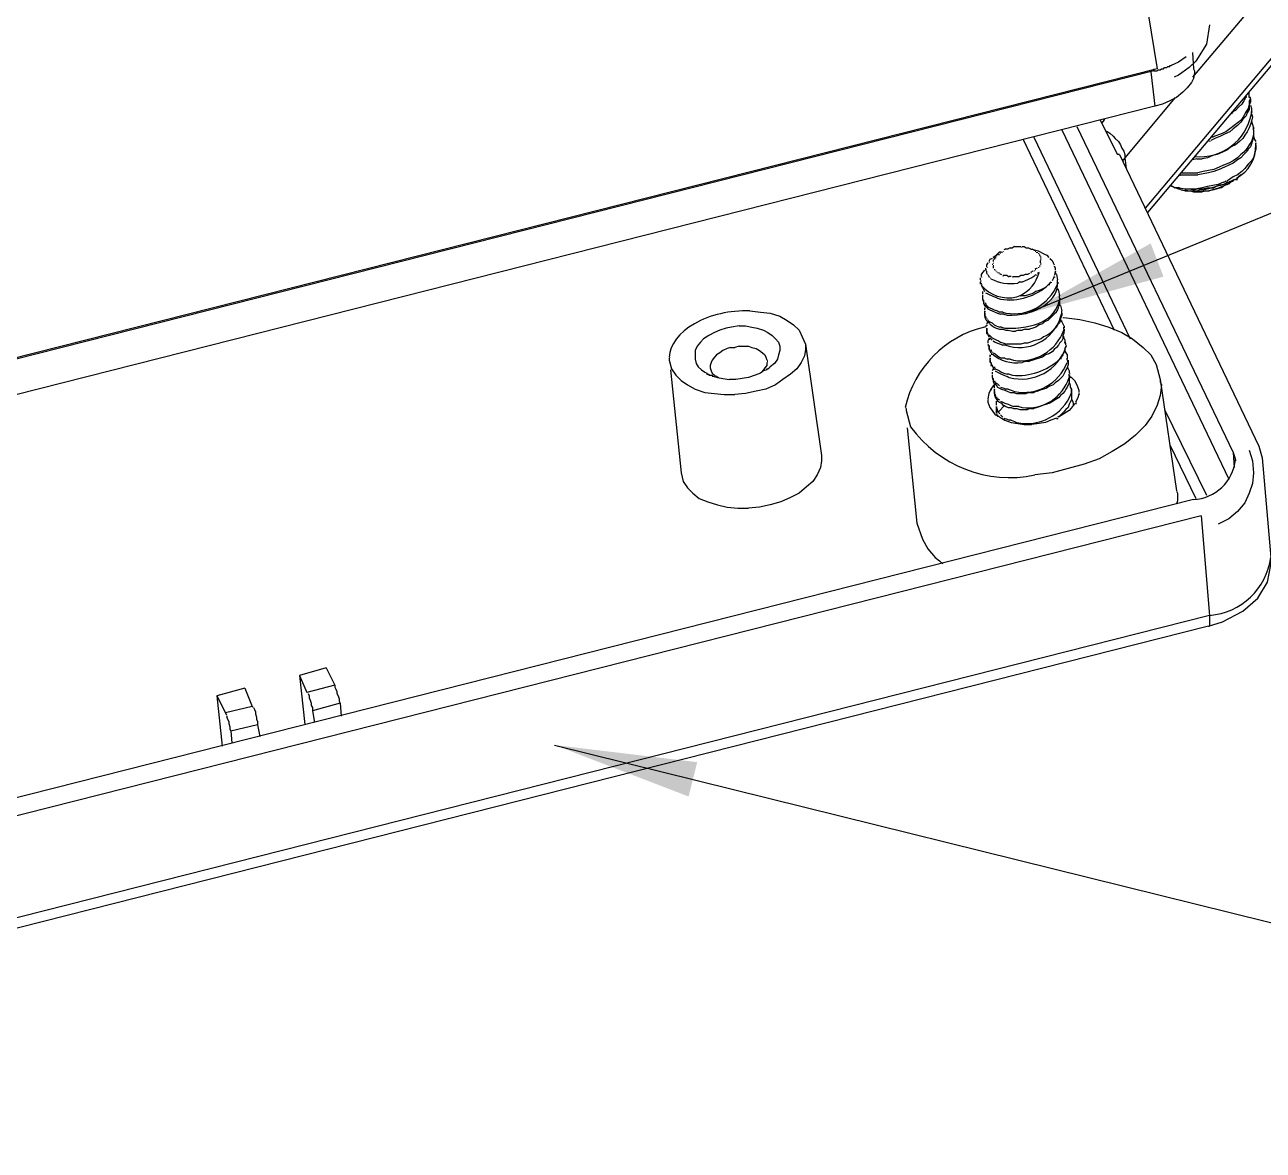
# Model space of a CAD drawing. Header units: millimetres. Extents: x 4 to 529, y -167 to 297.
# Drawn here: x 186.13 to 218.74, y -132.5 to -102.87 of the extents above; entities that cross this region are included whole.
import ezdxf

# ---------------------------------------------------------------- set-up
doc = ezdxf.new("R2010")
doc.units = ezdxf.units.MM
doc.layers.add('PDF_图层 1', color=7, linetype='Continuous', true_color=0x231f20)

msp = doc.modelspace()

# ---------------------------------------------------------------- linework, layer by layer
at = {"layer": 'PDF_图层 1', "color": 7, "lineweight": -3, "true_color": 0xffffff}
for points in [[(212.419, -82.459), (215.947, -104.023)], [(247.136, -96.261), (212.475, -110.487)], [(220.689, -99.733), (216.878, -104.249)], [(220.858, -101.483), (215.636, -107.692)], [(220.774, -101.765), (215.693, -107.806)], [(217.33, -102.866), (217.245, -103.374)], [(216.878, -103.6), (216.907, -104.023)], [(217.246, -103.374), (216.963, -103.826)], [(215.862, -104.08), (215.947, -104.08), (215.975, -104.052), (216.032, -104.052), (216.06, -104.023), (216.116, -104.023), (216.144, -103.995), (216.201, -103.995), (216.229, -103.967), (216.286, -103.967), (216.286, -103.939), (216.314, -103.939)], [(216.709, -103.713), (216.511, -103.854), (216.314, -103.939)], [(216.793, -103.995), (216.596, -104.136)], [(216.963, -103.826), (216.794, -103.995)], [(215.862, -104.08), (111.06, -130.64)], [(215.947, -104.023), (111.116, -130.584)], [(215.778, -104.108), (215.89, -105.011)], [(215.862, -104.023), (215.862, -104.08)], [(216.906, -104.023), (216.935, -104.08), (216.935, -104.136), (216.906, -104.277), (216.85, -104.39), (216.738, -104.531), (216.624, -104.644), (216.455, -104.785), (216.286, -104.87), (216.088, -104.955), (215.89, -105.012)], [(216.511, -104.193), (216.398, -104.249)], [(216.596, -104.136), (216.511, -104.193)], [(218.374, -104.757), (218.374, -104.644)], [(216.427, -104.785), (215.1, -106.366)], [(218.403, -104.814), (218.374, -104.87), (218.374, -104.955), (218.346, -105.068), (218.29, -105.153), (218.233, -105.266), (218.177, -105.35), (218.092, -105.434), (217.979, -105.52), (217.866, -105.604), (217.753, -105.688), (217.612, -105.745), (217.471, -105.802), (217.414, -105.83), (217.358, -105.83)], [(218.177, -104.955), (218.092, -105.04)], [(218.233, -104.87), (218.177, -104.955)], [(218.29, -104.757), (218.233, -104.87)], [(218.403, -104.814), (218.403, -104.785), (218.374, -104.785), (218.374, -104.757)], [(218.403, -104.898), (218.374, -104.983)], [(218.374, -104.983), (218.374, -105.096)], [(218.403, -104.814), (218.403, -104.899)], [(218.403, -104.983), (218.431, -105.068), (218.431, -105.152)], [(215.89, -105.011), (111.089, -131.572)], [(217.951, -105.152), (217.895, -105.209)], [(218.007, -105.124), (217.951, -105.153)], [(218.092, -105.039), (218.007, -105.124)], [(218.29, -105.266), (218.205, -105.35)], [(218.318, -105.18), (218.29, -105.266)], [(218.374, -105.096), (218.318, -105.181)], [(218.431, -105.209), (218.431, -105.153)], [(218.431, -105.209), (218.459, -105.294)], [(218.459, -105.293), (218.431, -105.406)], [(213.435, -105.632), (217.838, -114.834)], [(213.83, -105.548), (217.951, -114.128)], [(214.451, -105.378), (214.903, -106.281)], [(214.564, -105.35), (214.479, -105.463)], [(217.951, -105.604), (217.866, -105.689)], [(218.064, -105.52), (217.951, -105.604)], [(218.149, -105.435), (218.064, -105.52)], [(218.205, -105.35), (218.149, -105.435)], [(218.374, -105.576), (218.318, -105.688)], [(218.403, -105.491), (218.374, -105.576)], [(218.431, -105.407), (218.403, -105.491)], [(218.431, -105.407), (218.459, -105.491)], [(218.459, -105.491), (218.487, -105.576)], [(218.487, -105.632), (218.487, -105.576)], [(218.487, -105.632), (218.487, -105.717)], [(218.487, -105.632), (218.487, -105.689)], [(212.419, -105.886), (214.818, -110.911)], [(212.701, -105.83), (215.241, -111.136)], [(214.592, -105.661), (214.648, -105.689)], [(214.649, -105.689), (214.705, -105.717)], [(214.705, -105.717), (214.79, -105.802)], [(214.79, -105.802), (214.846, -105.858)], [(214.846, -105.858), (214.931, -105.943)], [(214.931, -105.943), (214.987, -106.028)], [(217.471, -105.858), (217.358, -105.915)], [(217.612, -105.802), (217.471, -105.858)], [(217.725, -105.745), (217.612, -105.802)], [(217.866, -105.689), (217.725, -105.745)], [(218.12, -105.943), (218.007, -106.028)], [(218.205, -105.858), (218.12, -105.943)], [(218.261, -105.774), (218.205, -105.858)], [(218.318, -105.689), (218.261, -105.774)], [(218.431, -105.943), (218.374, -106.028)], [(218.459, -105.858), (218.431, -105.943)], [(218.459, -105.915), (218.431, -105.999)], [(218.487, -105.745), (218.459, -105.858)], [(218.487, -105.802), (218.459, -105.915)], [(218.487, -105.689), (218.487, -105.745)], [(218.487, -105.717), (218.487, -105.802)], [(218.487, -105.802), (218.515, -105.886)], [(218.515, -105.886), (218.544, -105.943)], [(218.544, -106.028), (218.544, -105.971)], [(214.959, -106.281), (214.903, -106.281)], [(214.959, -106.281), (218.628, -113.959)], [(214.987, -106.028), (215.016, -106.112)], [(215.016, -106.112), (215.072, -106.197)], [(215.072, -106.197), (215.1, -106.281)], [(215.1, -106.281), (215.1, -106.366)], [(217.528, -106.281), (217.415, -106.31)], [(217.669, -106.225), (217.527, -106.281)], [(217.782, -106.169), (217.669, -106.225)], [(217.895, -106.084), (217.782, -106.169)], [(218.007, -106.028), (217.895, -106.084)], [(218.149, -106.281), (218.064, -106.366)], [(218.233, -106.225), (218.149, -106.281)], [(218.233, -106.281), (218.149, -106.366)], [(218.318, -106.112), (218.233, -106.225)], [(218.318, -106.197), (218.233, -106.281)], [(218.374, -106.028), (218.318, -106.112)], [(218.318, -106.197), (218.318, -106.168), (218.346, -106.168), (218.346, -106.14)], [(218.403, -106.084), (218.346, -106.14)], [(218.431, -105.999), (218.403, -106.084)], [(218.515, -106.253), (218.487, -106.366)], [(218.544, -106.14), (218.515, -106.253)], [(218.544, -106.028), (218.544, -106.084)], [(218.544, -106.084), (218.544, -106.14)], [(215.1, -106.366), (215.1, -106.394), (215.072, -106.394), (215.072, -106.423), (215.044, -106.423), (215.044, -106.451)], [(215.1, -106.366), (215.129, -106.648)], [(215.1, -106.366), (215.1, -106.366)], [(216.991, -106.394), (216.879, -106.423)], [(216.991, -106.394), (217.133, -106.394)], [(217.274, -106.366), (217.132, -106.394)], [(217.415, -106.31), (217.273, -106.366)], [(217.584, -106.62), (217.443, -106.677)], [(217.697, -106.564), (217.584, -106.62)], [(217.725, -106.62), (217.584, -106.677)], [(217.838, -106.507), (217.697, -106.564)], [(217.838, -106.564), (217.725, -106.62)], [(217.951, -106.451), (217.838, -106.507)], [(217.951, -106.507), (217.838, -106.564)], [(218.064, -106.366), (217.951, -106.451)], [(218.064, -106.423), (217.951, -106.507)], [(218.149, -106.366), (218.064, -106.423)], [(218.346, -106.535), (218.261, -106.648)], [(218.431, -106.451), (218.346, -106.535)], [(218.487, -106.366), (218.431, -106.451)], [(216.568, -106.818), (216.624, -106.818), (216.765, -106.818), (216.878, -106.818), (217.019, -106.818)], [(216.596, -106.761), (216.737, -106.761), (216.879, -106.761), (217.019, -106.761)], [(217.161, -106.733), (217.019, -106.762)], [(217.161, -106.789), (217.019, -106.818)], [(217.302, -106.705), (217.16, -106.733)], [(217.302, -106.761), (217.16, -106.79)], [(217.443, -106.677), (217.301, -106.705)], [(217.443, -106.733), (217.301, -106.762)], [(217.584, -106.677), (217.443, -106.733)], [(217.866, -106.931), (217.781, -106.987)], [(217.951, -106.874), (217.866, -106.931)], [(218.064, -106.818), (217.951, -106.874)], [(218.007, -106.931), (217.951, -106.959)], [(218.149, -106.818), (218.092, -106.874), (218.036, -106.931)], [(218.177, -106.733), (218.064, -106.818)], [(218.261, -106.648), (218.177, -106.733)], [(216.286, -107.1), (216.511, -107.185)], [(216.314, -107.1), (216.427, -107.156)], [(216.54, -107.156), (216.427, -107.156)], [(216.511, -107.185), (216.54, -107.185)], [(216.54, -107.156), (216.681, -107.185), (216.822, -107.185), (216.991, -107.185)], [(216.54, -107.156), (216.681, -107.185), (216.793, -107.185), (216.935, -107.213)], [(216.568, -107.213), (216.624, -107.213)], [(216.681, -107.213), (216.766, -107.241), (216.85, -107.241), (216.935, -107.241), (217.02, -107.241)], [(216.681, -107.213), (216.793, -107.241)], [(216.681, -107.241), (216.737, -107.241), (216.822, -107.241), (216.906, -107.27), (217.02, -107.27), (217.133, -107.27)], [(217.048, -107.185), (216.935, -107.213)], [(217.132, -107.156), (216.991, -107.185)], [(217.104, -107.213), (217.019, -107.241)], [(217.048, -107.185), (217.189, -107.185)], [(217.104, -107.213), (217.189, -107.213)], [(217.274, -107.128), (217.132, -107.157)], [(217.217, -107.241), (217.132, -107.27)], [(217.302, -107.156), (217.189, -107.185)], [(217.302, -107.185), (217.189, -107.213)], [(217.217, -107.241), (217.33, -107.241)], [(217.415, -107.1), (217.273, -107.129)], [(217.387, -107.156), (217.301, -107.185)], [(217.302, -107.156), (217.443, -107.156)], [(217.443, -107.213), (217.33, -107.241)], [(217.499, -107.128), (217.387, -107.157)], [(217.556, -107.072), (217.414, -107.1)], [(217.556, -107.1), (217.443, -107.156)], [(217.528, -107.185), (217.443, -107.213)], [(217.612, -107.1), (217.499, -107.129)], [(217.641, -107.156), (217.528, -107.185)], [(217.697, -107.015), (217.555, -107.072)], [(217.697, -107.072), (217.555, -107.1)], [(217.697, -107.072), (217.612, -107.1)], [(217.725, -107.1), (217.64, -107.156)], [(217.753, -106.987), (217.697, -107.016)], [(217.81, -107.015), (217.697, -107.072)], [(217.81, -107.015), (217.697, -107.072)], [(217.81, -107.072), (217.725, -107.1)], [(217.81, -107.015), (217.866, -107.015), (217.866, -106.987), (217.923, -106.987), (217.923, -106.959), (217.951, -106.959)], [(217.81, -107.043), (217.838, -107.043), (217.866, -107.015), (217.895, -107.015), (217.895, -106.987), (217.951, -106.987), (217.951, -106.959), (217.979, -106.959)], [(217.81, -107.072), (217.81, -107.043), (217.866, -107.043), (217.866, -107.015), (217.895, -107.015)], [(211.798, -108.85), (211.685, -108.963)], [(211.769, -108.906), (211.713, -108.935)], [(211.798, -108.85), (211.854, -108.85)], [(211.967, -108.765), (211.911, -108.794)], [(211.967, -108.765), (212.023, -108.765)], [(212.08, -108.737), (212.024, -108.765)], [(212.08, -108.737), (212.136, -108.737)], [(212.193, -108.709), (212.137, -108.737)], [(212.193, -108.709), (212.249, -108.709), (212.306, -108.709), (212.362, -108.709)], [(212.391, -108.709), (212.447, -108.709), (212.503, -108.737), (212.559, -108.737), (212.616, -108.765)], [(212.616, -108.765), (212.814, -108.822)], [(212.645, -108.765), (212.701, -108.794)], [(212.814, -108.822), (212.87, -108.85)], [(212.842, -108.906), (212.87, -108.963)], [(212.87, -108.85), (212.927, -108.878)], [(212.927, -108.878), (212.983, -108.906)], [(212.983, -108.906), (213.04, -108.935)], [(211.487, -109.132), (211.459, -109.189), (211.459, -109.245)], [(211.6, -109.019), (211.544, -109.048), (211.515, -109.104)], [(211.685, -108.963), (211.628, -108.991)], [(211.628, -109.048), (211.628, -109.104)], [(211.628, -109.217), (211.628, -109.273)], [(212.87, -109.076), (212.87, -109.132)], [(213.04, -108.935), (213.096, -108.991)], [(213.124, -109.019), (213.181, -109.076)], [(213.181, -109.076), (213.209, -109.132)], [(213.209, -109.132), (213.237, -109.189)], [(213.237, -109.217), (213.265, -109.273)], [(211.29, -109.527), (211.29, -109.584)], [(211.402, -109.33), (211.346, -109.386), (211.318, -109.443), (211.318, -109.499)], [(211.431, -109.273), (211.431, -109.33)], [(211.459, -109.358), (211.459, -109.414)], [(211.487, -109.443), (211.516, -109.499)], [(211.798, -109.414), (211.854, -109.443)], [(211.995, -109.471), (211.939, -109.471), (211.883, -109.471)], [(211.995, -109.471), (212.052, -109.5)], [(212.108, -109.499), (212.052, -109.499)], [(212.588, -109.414), (212.532, -109.443), (212.475, -109.443), (212.419, -109.471), (212.362, -109.471), (212.306, -109.5), (212.249, -109.5), (212.193, -109.5), (212.136, -109.5)], [(212.588, -109.556), (212.532, -109.584)], [(212.645, -109.527), (212.588, -109.556)], [(212.673, -109.358), (212.616, -109.387)], [(212.701, -109.499), (212.645, -109.528)], [(212.758, -109.443), (212.701, -109.499)], [(212.786, -109.273), (212.729, -109.302)], [(212.842, -109.386), (212.786, -109.415)], [(213.209, -109.556), (213.18, -109.612)], [(213.237, -109.499), (213.209, -109.556)], [(213.265, -109.414), (213.237, -109.471)], [(213.265, -109.273), (213.265, -109.33)], [(213.265, -109.358), (213.265, -109.414)], [(213.294, -109.443), (213.265, -109.414), (213.265, -109.386)], [(213.294, -109.443), (213.322, -109.584)], [(211.29, -109.64), (211.29, -109.697)], [(211.29, -109.64), (211.29, -109.669), (211.318, -109.669), (211.318, -109.697)], [(211.346, -109.781), (211.375, -109.838)], [(211.374, -109.838), (211.403, -109.894)], [(212.334, -109.64), (212.278, -109.669)], [(212.334, -109.64), (212.39, -109.64)], [(213.068, -109.725), (213.012, -109.781), (212.955, -109.81), (212.899, -109.838), (212.842, -109.866), (212.758, -109.894), (212.701, -109.922), (212.645, -109.951), (212.56, -109.979), (212.475, -110.008), (212.418, -110.008), (212.334, -110.008)], [(212.475, -109.612), (212.39, -109.641)], [(212.532, -109.584), (212.475, -109.612)], [(213.153, -109.64), (213.096, -109.697)], [(213.322, -109.64), (213.322, -109.584)], [(213.35, -109.866), (213.35, -109.838), (213.322, -109.838), (213.322, -109.809)], [(213.35, -109.866), (213.378, -110.008)], [(211.346, -109.894), (211.346, -109.951)], [(211.346, -109.979), (211.346, -110.035)], [(211.346, -110.035), (211.346, -110.092)], [(211.346, -110.092), (211.375, -110.12), (211.375, -110.148)], [(211.374, -110.148), (211.374, -110.205)], [(211.374, -110.205), (211.403, -110.261)], [(211.431, -109.922), (211.487, -109.951)], [(211.487, -109.951), (211.544, -109.979)], [(211.544, -109.979), (211.6, -110.008)], [(211.6, -110.007), (211.685, -110.036)], [(211.685, -110.035), (211.741, -110.064)], [(211.741, -110.064), (211.826, -110.092)], [(212.334, -110.007), (212.249, -110.036)], [(213.378, -110.064), (213.378, -110.007)], [(213.378, -110.064), (213.378, -110.12)], [(213.378, -110.12), (213.378, -110.176)], [(213.378, -110.177), (213.378, -110.233)], [(205.221, -110.403), (205.503, -110.431)], [(205.503, -110.431), (205.757, -110.459)], [(205.757, -110.459), (206.011, -110.544)], [(211.402, -110.262), (211.459, -110.29)], [(211.402, -110.318), (211.402, -110.374)], [(211.402, -110.403), (211.402, -110.459)], [(211.402, -110.459), (211.402, -110.515)], [(211.402, -110.515), (211.402, -110.544), (211.431, -110.544), (211.431, -110.572)], [(211.431, -110.233), (211.487, -110.289)], [(211.459, -110.29), (211.488, -110.346)], [(211.487, -110.29), (211.544, -110.318)], [(211.487, -110.346), (211.544, -110.374)], [(211.544, -110.318), (211.6, -110.346)], [(211.544, -110.374), (211.6, -110.403)], [(211.6, -110.346), (211.656, -110.374)], [(211.6, -110.403), (211.685, -110.431)], [(211.656, -110.374), (211.742, -110.403)], [(211.685, -110.431), (211.741, -110.459)], [(211.741, -110.403), (211.798, -110.431)], [(211.741, -110.459), (211.826, -110.487)], [(211.882, -110.431), (211.798, -110.431)], [(211.91, -110.487), (211.826, -110.487)], [(211.882, -110.431), (211.967, -110.459)], [(211.91, -110.487), (211.996, -110.515)], [(213.435, -110.515), (213.407, -110.6), (213.407, -110.657), (213.378, -110.713), (213.322, -110.769), (213.294, -110.826), (213.237, -110.882), (213.181, -110.938), (213.124, -110.995), (213.04, -111.052), (212.955, -111.08), (212.898, -111.136), (212.814, -111.165), (212.701, -111.192), (212.616, -111.221), (212.532, -111.249), (212.447, -111.249), (212.362, -111.277), (212.249, -111.277), (212.165, -111.277), (212.08, -111.277), (211.995, -111.277)], [(213.237, -110.487), (213.181, -110.544)], [(213.294, -110.431), (213.237, -110.487)], [(213.322, -110.374), (213.293, -110.43)], [(213.35, -110.29), (213.322, -110.374)], [(213.378, -110.233), (213.35, -110.289)], [(213.407, -110.262), (213.378, -110.262), (213.378, -110.233)], [(213.407, -110.262), (213.435, -110.403)], [(213.435, -110.459), (213.435, -110.403)], [(204.6, -110.855), (204.431, -110.911)], [(204.741, -110.826), (204.6, -110.855)], [(204.939, -110.798), (204.741, -110.826)], [(204.939, -110.798), (205.108, -110.798), (205.278, -110.826), (205.419, -110.855), (205.588, -110.911), (205.701, -110.967), (205.814, -111.052), (205.899, -111.137), (205.983, -111.221)], [(206.011, -110.544), (206.209, -110.656)], [(206.209, -110.657), (206.378, -110.769)], [(206.378, -110.769), (206.519, -110.911)], [(211.402, -110.572), (211.431, -110.572), (211.431, -110.628)], [(211.431, -110.826), (211.402, -110.826)], [(211.459, -110.769), (211.431, -110.826)], [(211.459, -110.657), (211.515, -110.713)], [(211.487, -110.685), (211.459, -110.741)], [(211.459, -110.854), (211.459, -110.911)], [(211.487, -110.657), (211.544, -110.685)], [(211.544, -110.685), (211.6, -110.713)], [(211.544, -110.741), (211.6, -110.798), (211.656, -110.826), (211.713, -110.854), (211.798, -110.882), (211.883, -110.882), (211.967, -110.91), (212.024, -110.91), (212.137, -110.939), (212.221, -110.939)], [(211.6, -110.713), (211.656, -110.769)], [(211.656, -110.769), (211.713, -110.798)], [(211.713, -110.798), (211.798, -110.826)], [(211.854, -110.826), (211.798, -110.826)], [(211.854, -110.826), (211.939, -110.854)], [(212.673, -110.854), (212.588, -110.882)], [(212.758, -110.826), (212.672, -110.854)], [(212.842, -110.769), (212.757, -110.826)], [(212.927, -110.741), (212.842, -110.769)], [(212.983, -110.685), (212.927, -110.741)], [(213.068, -110.657), (212.983, -110.685)], [(213.124, -110.6), (213.068, -110.657)], [(213.181, -110.544), (213.124, -110.6)], [(213.435, -110.685), (213.435, -110.656)], [(213.435, -110.685), (213.463, -110.741), (213.491, -110.798)], [(213.491, -110.572), (213.915, -110.628)], [(213.491, -110.882), (213.491, -110.826)], [(213.915, -110.628), (214.31, -110.713)], [(214.31, -110.713), (214.676, -110.826)], [(214.676, -110.826), (215.016, -110.967)], [(204.007, -111.137), (203.923, -111.222)], [(204.148, -111.052), (204.007, -111.137)], [(204.29, -110.968), (204.148, -111.052)], [(204.431, -110.911), (204.29, -110.968)], [(206.519, -110.911), (206.604, -111.08)], [(206.604, -111.08), (206.689, -111.277)], [(211.459, -110.911), (211.459, -110.967), (211.488, -110.967)], [(211.459, -110.967), (211.459, -110.995), (211.488, -110.995), (211.488, -111.023)], [(211.487, -111.023), (211.516, -111.08)], [(211.515, -111.136), (211.487, -111.193)], [(211.544, -111.052), (211.6, -111.108)], [(211.544, -111.108), (211.6, -111.165)], [(211.6, -111.108), (211.656, -111.136)], [(211.656, -111.136), (211.713, -111.165)], [(211.713, -111.165), (211.769, -111.193)], [(212.306, -110.911), (212.221, -110.939)], [(212.306, -110.911), (212.391, -110.911)], [(212.475, -110.882), (212.39, -110.911)], [(212.475, -110.882), (212.588, -110.882)], [(213.463, -111.136), (213.435, -111.193)], [(213.491, -110.995), (213.463, -111.052)], [(213.491, -111.108), (213.491, -111.079), (213.463, -111.052)], [(213.463, -111.052), (213.463, -111.136)], [(213.491, -110.882), (213.491, -110.939)], [(213.491, -110.939), (213.491, -110.995)], [(213.491, -111.108), (213.519, -111.165), (213.519, -111.221)], [(215.016, -110.967), (215.298, -111.136)], [(215.298, -111.136), (215.58, -111.362)], [(203.838, -111.334), (203.782, -111.447)], [(203.782, -111.447), (203.782, -111.56)], [(203.923, -111.222), (203.838, -111.334)], [(204.431, -111.504), (204.346, -111.56)], [(204.515, -111.447), (204.431, -111.504)], [(204.628, -111.391), (204.516, -111.447)], [(204.713, -111.363), (204.628, -111.391)], [(204.713, -111.363), (204.826, -111.363)], [(204.939, -111.334), (204.826, -111.363)], [(204.939, -111.334), (205.08, -111.334), (205.193, -111.334), (205.278, -111.363), (205.391, -111.391), (205.475, -111.447), (205.559, -111.504), (205.616, -111.56), (205.645, -111.617)], [(205.983, -111.222), (206.011, -111.334), (206.011, -111.447), (205.983, -111.56), (205.955, -111.673), (205.87, -111.786), (205.757, -111.871)], [(206.689, -111.419), (206.661, -111.588)], [(206.689, -111.277), (207.112, -114.213)], [(206.689, -111.277), (206.689, -111.334)], [(206.689, -111.334), (206.689, -111.419)], [(211.487, -111.193), (211.487, -111.249)], [(211.487, -111.277), (211.516, -111.334)], [(211.515, -111.334), (211.515, -111.39), (211.544, -111.39)], [(211.515, -111.39), (211.515, -111.419), (211.544, -111.419), (211.544, -111.447)], [(211.544, -111.447), (211.572, -111.503)], [(211.628, -111.193), (211.685, -111.221)], [(211.628, -111.503), (211.685, -111.531)], [(211.685, -111.221), (211.741, -111.249)], [(211.741, -111.249), (211.826, -111.277)], [(211.769, -111.193), (211.826, -111.221)], [(211.826, -111.221), (211.911, -111.249)], [(211.826, -111.277), (211.882, -111.306)], [(211.967, -111.306), (211.882, -111.306)], [(211.91, -111.249), (211.996, -111.277)], [(211.967, -111.306), (212.052, -111.334)], [(213.181, -111.475), (213.096, -111.531)], [(213.237, -111.419), (213.181, -111.475)], [(213.294, -111.362), (213.237, -111.419)], [(213.35, -111.306), (213.294, -111.362)], [(213.378, -111.249), (213.35, -111.306)], [(213.435, -111.193), (213.378, -111.249)], [(213.548, -111.334), (213.519, -111.39), (213.519, -111.447), (213.491, -111.503), (213.463, -111.56), (213.407, -111.644)], [(213.548, -111.306), (213.548, -111.249), (213.519, -111.249), (213.519, -111.221)], [(213.548, -111.503), (213.548, -111.475), (213.519, -111.475)], [(213.548, -111.503), (213.576, -111.56), (213.576, -111.616)], [(215.58, -111.362), (215.778, -111.56)], [(203.104, -111.644), (203.104, -111.701)], [(203.104, -111.701), (203.161, -111.926)], [(203.782, -111.56), (203.782, -111.673)], [(203.782, -111.673), (203.81, -111.786)], [(203.81, -111.785), (203.866, -111.87)], [(204.205, -111.758), (204.177, -111.842)], [(204.177, -111.842), (204.177, -111.898)], [(204.233, -111.701), (204.205, -111.758)], [(204.29, -111.617), (204.233, -111.701)], [(204.346, -111.56), (204.29, -111.617)], [(205.673, -111.757), (205.673, -111.842), (205.616, -111.898), (205.588, -111.955), (205.532, -112.011)], [(205.645, -111.616), (205.673, -111.701)], [(206.576, -111.757), (206.463, -111.926)], [(206.661, -111.588), (206.576, -111.757)], [(211.544, -111.56), (211.544, -111.616)], [(211.544, -111.644), (211.544, -111.701)], [(211.544, -111.701), (211.544, -111.757)], [(211.572, -111.757), (211.572, -111.786)], [(211.572, -111.814), (211.572, -111.842), (211.601, -111.842)], [(211.6, -111.842), (211.629, -111.898)], [(211.685, -111.531), (211.741, -111.588)], [(211.741, -111.588), (211.798, -111.616)], [(211.798, -111.616), (211.854, -111.645)], [(211.939, -111.644), (211.854, -111.644)], [(211.939, -111.644), (211.995, -111.673)], [(212.08, -111.673), (211.995, -111.673)], [(212.08, -111.673), (212.165, -111.701)], [(212.504, -111.729), (212.391, -111.758)], [(212.504, -111.729), (212.588, -111.729)], [(212.673, -111.701), (212.588, -111.729)], [(212.758, -111.673), (212.672, -111.701)], [(212.842, -111.644), (212.757, -111.673)], [(212.927, -111.616), (212.842, -111.645)], [(213.012, -111.56), (212.927, -111.616)], [(213.096, -111.531), (213.012, -111.56)], [(213.576, -111.701), (213.576, -111.644)], [(213.604, -111.814), (213.576, -111.899)], [(213.604, -111.701), (213.604, -111.757)], [(213.604, -111.757), (213.604, -111.814)], [(215.778, -111.56), (215.919, -111.814)], [(215.919, -111.814), (216.032, -112.209)], [(203.133, -111.955), (203.415, -114.665)], [(203.161, -111.926), (203.274, -112.096), (203.415, -112.237), (203.584, -112.35), (203.782, -112.463), (204.036, -112.547), (204.29, -112.576), (204.544, -112.604), (204.826, -112.604)], [(203.866, -111.87), (203.951, -111.955)], [(203.951, -111.955), (204.036, -112.011)], [(204.036, -112.011), (204.092, -112.04)], [(204.092, -112.039), (204.092, -112.068), (204.148, -112.068)], [(204.148, -112.068), (204.148, -112.096), (204.233, -112.096), (204.233, -112.124), (204.261, -112.124)], [(204.177, -111.898), (204.205, -111.983)], [(204.205, -111.983), (204.234, -112.039)], [(204.233, -112.039), (204.29, -112.096)], [(204.261, -112.124), (204.374, -112.153)], [(204.346, -112.124), (204.402, -112.153)], [(204.374, -112.152), (204.516, -112.181)], [(205.673, -111.955), (205.588, -111.983), (205.503, -112.04), (205.362, -112.096), (205.193, -112.152), (205.023, -112.18), (204.854, -112.209), (204.685, -112.209)], [(205.673, -111.955), (205.673, -111.926), (205.701, -111.926), (205.729, -111.898), (205.757, -111.87)], [(206.294, -112.068), (206.096, -112.209)], [(206.463, -111.926), (206.294, -112.068)], [(211.628, -111.926), (211.6, -111.983)], [(211.6, -112.011), (211.6, -112.068)], [(211.6, -112.096), (211.6, -112.152)], [(211.6, -112.152), (211.629, -112.181), (211.629, -112.209)], [(211.628, -111.898), (211.657, -111.955)], [(211.656, -111.87), (211.685, -111.926)], [(211.685, -111.926), (211.741, -111.955)], [(211.685, -111.983), (211.741, -112.012)], [(211.741, -111.955), (211.798, -111.983)], [(211.741, -112.011), (211.798, -112.04)], [(211.798, -111.983), (211.854, -112.012)], [(211.798, -112.039), (211.854, -112.068)], [(211.854, -112.011), (211.91, -112.04)], [(211.854, -112.068), (211.91, -112.096)], [(211.91, -112.039), (211.996, -112.068)], [(211.91, -112.096), (211.996, -112.125)], [(212.052, -112.068), (211.995, -112.068)], [(211.995, -112.124), (212.052, -112.153)], [(212.052, -112.068), (212.137, -112.096)], [(213.463, -112.124), (213.407, -112.18)], [(213.491, -112.068), (213.463, -112.124)], [(213.519, -112.011), (213.491, -112.068)], [(213.548, -111.955), (213.519, -112.011)], [(213.576, -111.898), (213.548, -111.955)], [(213.604, -111.926), (213.604, -111.898), (213.576, -111.898)], [(213.604, -111.926), (213.632, -111.983), (213.632, -112.039)], [(213.632, -112.124), (213.632, -112.068)], [(213.689, -112.152), (213.661, -112.152), (213.661, -112.124), (213.632, -112.124)], [(213.632, -112.124), (213.632, -112.18)], [(213.689, -112.152), (213.773, -112.237)], [(204.515, -112.18), (204.685, -112.209)], [(205.645, -112.463), (205.391, -112.519)], [(205.899, -112.35), (205.645, -112.463)], [(206.096, -112.209), (205.899, -112.35)], [(211.572, -112.463), (211.515, -112.576), (211.487, -112.717)], [(211.685, -112.322), (211.628, -112.378), (211.572, -112.463)], [(211.628, -112.209), (211.628, -112.265)], [(211.628, -112.265), (211.657, -112.322), (211.713, -112.35), (211.741, -112.407), (211.798, -112.434), (211.854, -112.463), (211.939, -112.491), (211.995, -112.519), (212.08, -112.548), (212.165, -112.548), (212.249, -112.576), (212.334, -112.576), (212.419, -112.576), (212.503, -112.576)], [(211.685, -112.322), (211.656, -112.378)], [(211.656, -112.378), (211.656, -112.434)], [(211.656, -112.463), (211.656, -112.519)], [(211.685, -112.293), (211.741, -112.322)], [(211.741, -112.322), (211.798, -112.378)], [(211.826, -112.406), (211.911, -112.435)], [(211.91, -112.434), (211.967, -112.463)], [(212.023, -112.463), (211.967, -112.463)], [(212.023, -112.463), (212.108, -112.491)], [(212.108, -112.491), (212.193, -112.52)], [(212.87, -112.491), (212.785, -112.52)], [(212.955, -112.463), (212.87, -112.491)], [(213.04, -112.434), (212.955, -112.463)], [(213.124, -112.378), (213.039, -112.434)], [(213.209, -112.35), (213.124, -112.379)], [(213.265, -112.293), (213.209, -112.35)], [(213.35, -112.237), (213.265, -112.293)], [(213.407, -112.18), (213.35, -112.237)], [(213.548, -112.463), (213.519, -112.519)], [(213.576, -112.406), (213.548, -112.463)], [(213.604, -112.35), (213.576, -112.406)], [(213.632, -112.293), (213.604, -112.35)], [(213.632, -112.18), (213.632, -112.237)], [(213.632, -112.237), (213.632, -112.293)], [(213.661, -112.35), (213.661, -112.322), (213.632, -112.322), (213.632, -112.293)], [(213.661, -112.35), (213.661, -112.406), (213.689, -112.463)], [(213.689, -112.463), (213.689, -112.548)], [(213.689, -112.576), (213.689, -112.547), (213.689, -112.463)], [(213.773, -112.237), (213.83, -112.35)], [(213.83, -112.35), (213.886, -112.491)], [(213.886, -112.491), (213.886, -112.547)], [(216.032, -112.209), (216.455, -115.144)], [(216.032, -112.209), (216.032, -112.266)], [(216.032, -112.266), (216.06, -112.351)], [(216.06, -112.35), (216.032, -112.633)], [(205.108, -112.576), (204.826, -112.604)], [(205.391, -112.519), (205.108, -112.576)], [(211.487, -112.745), (211.487, -112.801)], [(211.487, -112.802), (211.544, -112.943)], [(211.656, -112.519), (211.656, -112.576)], [(211.656, -112.576), (211.685, -112.604), (211.685, -112.632)], [(211.656, -112.632), (211.685, -112.632), (211.685, -112.688)], [(211.685, -112.689), (211.713, -112.689), (211.713, -112.717)], [(211.713, -112.717), (211.742, -112.773), (211.798, -112.802), (211.854, -112.83), (211.882, -112.886), (211.967, -112.915), (212.023, -112.942), (212.108, -112.942), (212.165, -112.971), (212.25, -112.971), (212.334, -112.999), (212.419, -112.999), (212.531, -112.999)], [(211.713, -112.774), (211.713, -112.83)], [(211.741, -112.717), (211.798, -112.745)], [(211.826, -112.774), (211.882, -112.802)], [(211.882, -112.802), (211.939, -112.83)], [(212.588, -112.547), (212.503, -112.576)], [(212.588, -112.547), (212.701, -112.547)], [(212.786, -112.519), (212.701, -112.548)], [(213.209, -112.774), (213.124, -112.83)], [(213.265, -112.745), (213.209, -112.774)], [(213.35, -112.689), (213.265, -112.745)], [(213.407, -112.632), (213.35, -112.688)], [(213.463, -112.576), (213.407, -112.632)], [(213.519, -112.519), (213.463, -112.576)], [(213.661, -112.802), (213.632, -112.858)], [(213.689, -112.745), (213.661, -112.801)], [(213.689, -112.547), (213.689, -112.604)], [(213.689, -112.604), (213.689, -112.66)], [(213.689, -112.661), (213.689, -112.745)], [(213.689, -112.717), (213.689, -112.717)], [(213.689, -112.717), (213.717, -112.773), (213.745, -112.858)], [(213.858, -112.689), (213.802, -112.801)], [(213.886, -112.576), (213.858, -112.688)], [(216.032, -112.633), (215.947, -112.887)], [(209.342, -112.971), (209.342, -113.027)], [(209.342, -113.028), (209.455, -113.451)], [(211.544, -112.943), (211.6, -113.028), (211.685, -113.14)], [(211.685, -113.14), (211.713, -113.14), (211.741, -113.169), (211.77, -113.169)], [(211.713, -112.83), (211.713, -112.886)], [(211.713, -112.915), (211.742, -113.027)], [(211.713, -112.915), (211.713, -113.084)], [(211.741, -113.028), (211.741, -113.056), (211.77, -113.056)], [(211.741, -113.14), (211.741, -113.169)], [(211.769, -113.056), (211.798, -113.112)], [(211.939, -112.886), (211.77, -113.055)], [(211.826, -113.14), (211.882, -113.197)], [(211.939, -112.83), (212.024, -112.858)], [(212.023, -112.858), (212.08, -112.886)], [(212.08, -112.886), (212.165, -112.915)], [(212.306, -112.915), (212.25, -112.915), (212.164, -112.915)], [(212.306, -112.915), (212.391, -112.943)], [(212.616, -112.971), (212.531, -112.999)], [(212.616, -112.971), (212.701, -112.971)], [(212.786, -112.943), (212.701, -112.971)], [(212.87, -112.915), (212.785, -112.943)], [(212.955, -112.886), (212.87, -112.915)], [(213.04, -112.858), (212.955, -112.886)], [(213.124, -112.83), (213.039, -112.858)], [(213.491, -113.112), (213.35, -113.197)], [(213.435, -113.112), (213.378, -113.169)], [(213.491, -113.056), (213.435, -113.112)], [(213.548, -112.999), (213.491, -113.056)], [(213.632, -113.028), (213.491, -113.112)], [(213.604, -112.943), (213.548, -112.999)], [(213.632, -112.858), (213.604, -112.943)], [(213.717, -112.915), (213.632, -113.027)], [(213.802, -112.83), (213.717, -112.915)], [(213.745, -112.886), (213.745, -112.858)], [(215.947, -112.887), (215.806, -113.169)], [(216.144, -112.999), (217.246, -115.257)], [(211.769, -113.169), (211.854, -113.225), (211.939, -113.282), (212.108, -113.338), (212.277, -113.366), (212.447, -113.394), (212.644, -113.394)], [(211.91, -113.225), (211.996, -113.253)], [(211.995, -113.253), (212.052, -113.282)], [(212.108, -113.282), (212.052, -113.282)], [(212.108, -113.282), (212.193, -113.31)], [(212.193, -113.31), (212.249, -113.338)], [(212.842, -113.366), (212.645, -113.394)], [(213.012, -113.338), (212.842, -113.366)], [(213.153, -113.282), (213.012, -113.338)], [(213.294, -113.225), (213.153, -113.282)], [(213.378, -113.169), (213.322, -113.197)], [(215.636, -113.423), (215.382, -113.677)], [(215.806, -113.169), (215.636, -113.423)], [(209.37, -113.479), (209.624, -115.991)], [(215.382, -113.677), (215.1, -113.902)], [(214.762, -114.1), (214.423, -114.297)], [(215.1, -113.902), (214.761, -114.1)], [(216.286, -113.931), (216.963, -115.342)], [(218.374, -114.072), (218.459, -114.354)], [(218.628, -113.959), (218.713, -114.269)], [(207.112, -114.354), (207.084, -114.523)], [(207.112, -114.213), (207.112, -114.269)], [(207.112, -114.269), (207.112, -114.354)], [(214.027, -114.439), (213.604, -114.551)], [(214.423, -114.297), (214.027, -114.439)], [(217.951, -114.128), (217.979, -114.523)], [(217.951, -114.128), (217.979, -114.213), (218.007, -114.326)], [(218.459, -114.354), (218.487, -114.664)], [(218.713, -114.269), (218.939, -116.894)], [(203.415, -114.664), (203.471, -114.89)], [(206.999, -114.721), (206.887, -114.89)], [(207.084, -114.523), (206.999, -114.721)], [(213.181, -114.664), (212.729, -114.721)], [(213.604, -114.551), (213.181, -114.664)], [(218.487, -114.664), (218.459, -114.947)], [(203.471, -114.89), (203.584, -115.059), (203.725, -115.201), (203.894, -115.342), (204.12, -115.427), (204.374, -115.511), (204.628, -115.567), (204.911, -115.596), (205.193, -115.596)], [(206.717, -115.031), (206.519, -115.201)], [(206.886, -114.89), (206.717, -115.032)], [(218.459, -114.947), (218.374, -115.201)], [(216.906, -115.37), (112.105, -141.93)], [(206.04, -115.427), (205.757, -115.511)], [(206.294, -115.314), (206.04, -115.426)], [(206.519, -115.201), (206.294, -115.313)], [(216.455, -115.145), (216.484, -115.201)], [(216.483, -115.399), (216.455, -115.483)], [(216.483, -115.201), (216.483, -115.286)], [(216.483, -115.286), (216.483, -115.398)], [(218.374, -115.201), (218.261, -115.455)], [(205.475, -115.568), (205.193, -115.596)], [(205.757, -115.511), (205.475, -115.568)], [(218.064, -115.681), (217.838, -115.878)], [(218.261, -115.455), (218.064, -115.68)], [(217.104, -115.794), (112.302, -142.354)], [(209.624, -115.991), (209.766, -116.414)], [(217.104, -115.794), (217.33, -118.419)], [(217.838, -115.878), (217.555, -116.019)], [(209.766, -116.414), (209.907, -116.668), (210.104, -116.895), (210.217, -116.979), (210.302, -117.063)], [(217.302, -118.701), (217.668, -118.588), (218.205, -118.306), (218.6, -117.967), (218.854, -117.543), (218.939, -117.092), (218.939, -116.894)], [(217.33, -118.419), (112.697, -144.95)], [(217.33, -118.419), (217.33, -118.503)], [(217.33, -118.503), (217.33, -118.616)], [(217.33, -118.616), (217.33, -118.673)], [(217.302, -118.701), (112.669, -145.233)], [(194.072, -119.801), (193.366, -119.999)], [(194.072, -119.801), (194.298, -120.253)], [(193.366, -119.999), (193.564, -120.451)], [(193.366, -119.999), (193.507, -121.297)], [(194.298, -120.253), (193.563, -120.451)], [(194.298, -120.253), (194.298, -120.31), (194.326, -120.366), (194.354, -120.422), (194.354, -120.479), (194.383, -120.536), (194.411, -120.62), (194.411, -120.676), (194.439, -120.733)], [(191.927, -120.338), (191.193, -120.536)], [(191.193, -120.536), (191.419, -120.987)], [(191.193, -120.536), (191.334, -121.862)], [(191.927, -120.338), (192.124, -120.818)], [(193.592, -120.479), (193.62, -120.536)], [(193.62, -120.536), (193.62, -120.592)], [(193.62, -120.592), (193.649, -120.648)], [(193.649, -120.648), (193.677, -120.733)], [(192.124, -120.818), (191.419, -120.987)], [(192.152, -120.846), (192.181, -120.902), (192.209, -120.959), (192.209, -121.015), (192.238, -121.1), (192.238, -121.156), (192.265, -121.213), (192.265, -121.297)], [(193.677, -120.733), (193.677, -120.79)], [(193.677, -120.79), (193.705, -120.846)], [(194.439, -120.733), (193.705, -120.931)], [(193.705, -120.846), (193.705, -120.931)], [(193.705, -120.931), (193.761, -121.241)], [(194.439, -120.733), (194.467, -121.072)], [(191.419, -120.987), (191.447, -121.044)], [(191.447, -121.072), (191.475, -121.156)], [(191.475, -121.156), (191.503, -121.213)], [(191.503, -121.213), (191.503, -121.269)], [(191.503, -121.269), (191.532, -121.354)], [(192.265, -121.298), (191.56, -121.467)], [(192.265, -121.298), (192.322, -121.608)], [(191.532, -121.354), (191.532, -121.41)], [(191.532, -121.41), (191.56, -121.467)], [(191.56, -121.467), (191.588, -121.777)], [(200.084, -121.834), (239.487, -131.6)]]:
    msp.add_lwpolyline(points, dxfattribs=at)
for centre, radius, start, end in [((217.058, -104.945), 1.398, 264.9299, 349.1321), ((217.606, -106.067), 0.939, 297.2585, 2.432), ((217.016, -105.675), 1.582, 261.9043, 300.1028), ((212.094, -108.549), 1.134, 242.5837, 279.3103), ((211.881, -109.117), 0.999, 297.0129, 344.3657), ((212.04, -109.11), 0.948, 220.3885, 282.7416), ((212.063, -108.615), 1.496, 260.8917, 313.6713), ((212.174, -109.241), 1.235, 260.3566, 338.3589), ((212.318, -110.224), 1.141, 256.4982, 348.1308), ((212.072, -113.575), 2.829, 103.6892, 167.0928), ((212.341, -110.488), 1.226, 261.7413, 339.827), ((212.377, -110.969), 1.227, 254.6488, 342.7234), ((212.243, -110.778), 0.99, 229.533, 278.5762), ((212.28, -110.482), 1.621, 264.9273, 312.6832), ((212.442, -111.336), 1.21, 258.1292, 339.5986), ((212.542, -111.81), 1.143, 262.3946, 342.5478), ((212.52, -112.108), 1.259, 257.5999, 338.1654), ((212.069, -111.568), 3.222, 215.7695, 281.8249), ((216.844, -114.202), 1.17, 273.0752, 353.91), ((217.203, -116.673), 1.75, 274.1768, 352.7269)]:
    msp.add_arc(centre, radius, start, end, dxfattribs=at)
for centre, major_axis, ratio, start_param, end_param in [((212.187, -109.786), (1.138, 0.126), 0.632278, 4.474114, 6.310857), ((209.214, -107.886), (-4.066, 2.482), 0.401625, 2.519933, 3.279222), ((204.907, -111.519), (1.799, 0.202), 0.611599, 1.327046, 3.046738)]:
    msp.add_ellipse(centre, major_axis=major_axis, ratio=ratio, start_param=start_param, end_param=end_param, dxfattribs=at)
at = {"layer": 'PDF_图层 1', "color": 7, "lineweight": -3, "true_color": 0xffffff, "transparency": 33554559}
for points in [[(218.29, -104.757), (218.29, -104.785), (218.318, -104.757), (218.318, -104.785)], [(218.29, -104.757), (218.29, -104.785), (218.318, -104.757), (218.318, -104.785)], [(218.431, -105.152), (218.431, -105.181), (218.459, -105.152), (218.459, -105.181)], [(218.431, -105.152), (218.431, -105.181), (218.459, -105.152), (218.459, -105.181)], [(218.487, -105.576), (218.487, -105.604), (218.515, -105.576), (218.515, -105.604)], [(218.487, -105.576), (218.487, -105.604), (218.515, -105.576), (218.515, -105.604)], [(217.302, -105.915), (217.302, -105.943), (217.358, -105.915), (217.358, -105.943)], [(218.544, -105.971), (218.544, -105.999), (218.572, -105.971), (218.572, -105.999)], [(218.544, -105.971), (218.544, -105.999), (218.572, -105.971), (218.572, -105.999)], [(216.54, -106.818), (216.54, -106.846), (216.568, -106.818), (216.568, -106.846)], [(216.568, -106.761), (216.568, -106.79), (216.624, -106.761), (216.624, -106.79)], [(218.007, -106.931), (218.007, -106.959), (218.064, -106.931), (218.064, -106.959)], [(218.036, -106.902), (218.036, -106.931), (218.064, -106.902), (218.064, -106.931)], [(216.314, -107.1), (216.314, -107.129), (216.342, -107.1), (216.342, -107.129)], [(216.314, -107.1), (216.314, -107.129), (216.342, -107.1), (216.342, -107.129)], [(216.54, -107.185), (216.54, -107.213), (216.568, -107.185), (216.568, -107.213)], [(216.624, -107.213), (216.624, -107.241), (216.681, -107.213), (216.681, -107.241)], [(217.753, -106.987), (217.753, -107.016), (217.782, -106.987), (217.782, -107.016)], [(211.769, -108.906), (211.769, -108.935), (211.798, -108.906), (211.798, -108.935)], [(211.798, -108.85), (211.798, -108.906), (211.826, -108.85), (211.826, -108.906)], [(211.854, -108.85), (211.854, -108.878), (211.883, -108.85), (211.883, -108.878)], [(211.882, -108.822), (211.882, -108.85), (211.911, -108.822), (211.911, -108.85)], [(212.362, -108.709), (212.362, -108.738), (212.391, -108.709), (212.391, -108.738)], [(212.616, -108.765), (212.616, -108.794), (212.645, -108.765), (212.645, -108.794)], [(212.616, -108.765), (212.616, -108.794), (212.645, -108.765), (212.645, -108.794)], [(212.616, -108.765), (212.616, -108.794), (212.645, -108.765), (212.645, -108.794)], [(212.701, -108.794), (212.701, -108.822), (212.729, -108.794), (212.729, -108.822)], [(212.729, -108.822), (212.729, -108.85), (212.758, -108.822), (212.758, -108.85)], [(212.757, -108.85), (212.757, -108.878), (212.813, -108.85), (212.813, -108.878)], [(212.814, -108.878), (212.814, -108.906), (212.843, -108.878), (212.843, -108.906)], [(211.515, -109.104), (211.515, -109.133), (211.544, -109.104), (211.544, -109.133)], [(211.6, -109.16), (211.6, -109.189), (211.628, -109.16), (211.628, -109.189)], [(211.628, -108.991), (211.628, -109.019), (211.657, -108.991), (211.657, -109.019)], [(211.628, -109.048), (211.628, -109.076), (211.657, -109.048), (211.657, -109.076)], [(211.628, -109.132), (211.628, -109.16), (211.657, -109.132), (211.657, -109.16)], [(211.628, -109.189), (211.628, -109.245), (211.657, -109.189), (211.657, -109.245)], [(211.657, -108.991), (211.657, -109.048), (211.685, -108.991), (211.685, -109.048)], [(211.685, -108.963), (211.685, -109.019), (211.713, -108.963), (211.713, -109.019)], [(211.713, -108.935), (211.713, -108.963), (211.742, -108.935), (211.742, -108.963)], [(212.842, -109.189), (212.842, -109.245), (212.87, -109.189), (212.87, -109.245)], [(212.87, -108.963), (212.87, -109.076), (212.899, -108.963), (212.899, -109.076)], [(212.87, -109.132), (212.87, -109.189), (212.899, -109.132), (212.899, -109.189)], [(213.124, -109.019), (213.124, -109.048), (213.153, -109.019), (213.153, -109.048)], [(213.237, -109.217), (213.237, -109.246), (213.265, -109.217), (213.265, -109.246)], [(211.318, -109.499), (211.318, -109.527), (211.347, -109.499), (211.347, -109.527)], [(211.431, -109.302), (211.431, -109.33), (211.459, -109.302), (211.459, -109.33)], [(211.431, -109.302), (211.431, -109.33), (211.459, -109.302), (211.459, -109.33)], [(211.431, -109.302), (211.431, -109.33), (211.459, -109.302), (211.459, -109.33)], [(211.431, -109.33), (211.431, -109.358), (211.459, -109.33), (211.459, -109.358)], [(211.459, -109.245), (211.459, -109.273), (211.488, -109.245), (211.488, -109.273)], [(211.459, -109.415), (211.459, -109.443), (211.488, -109.415), (211.488, -109.443)], [(211.515, -109.499), (211.515, -109.527), (211.544, -109.499), (211.544, -109.527)], [(211.544, -109.527), (211.544, -109.556), (211.572, -109.527), (211.572, -109.556)], [(211.657, -109.302), (211.657, -109.33), (211.685, -109.302), (211.685, -109.33)], [(211.685, -109.33), (211.685, -109.358), (211.713, -109.33), (211.713, -109.358)], [(211.713, -109.358), (211.713, -109.387), (211.742, -109.358), (211.742, -109.387)], [(211.741, -109.386), (211.741, -109.415), (211.798, -109.386), (211.798, -109.415)], [(211.798, -109.415), (211.798, -109.443), (211.826, -109.415), (211.826, -109.443)], [(211.882, -109.471), (211.882, -109.5), (211.911, -109.471), (211.911, -109.5)], [(212.136, -109.499), (212.136, -109.527), (212.165, -109.499), (212.165, -109.527)], [(212.616, -109.386), (212.616, -109.415), (212.645, -109.386), (212.645, -109.415)], [(212.701, -109.33), (212.701, -109.358), (212.729, -109.33), (212.729, -109.358)], [(212.729, -109.302), (212.729, -109.33), (212.758, -109.302), (212.758, -109.33)], [(212.757, -109.443), (212.757, -109.471), (212.786, -109.443), (212.786, -109.471)], [(212.814, -109.245), (212.814, -109.273), (212.843, -109.245), (212.843, -109.273)], [(213.237, -109.499), (213.237, -109.527), (213.265, -109.499), (213.265, -109.527)], [(213.265, -109.358), (213.265, -109.387), (213.294, -109.358), (213.294, -109.387)], [(211.29, -109.584), (211.29, -109.64), (211.318, -109.584), (211.318, -109.64)], [(211.318, -109.697), (211.318, -109.725), (211.347, -109.697), (211.347, -109.725)], [(211.318, -109.725), (211.318, -109.781), (211.347, -109.725), (211.347, -109.781)], [(211.346, -109.781), (211.346, -109.81), (211.374, -109.781), (211.374, -109.81)], [(213.096, -109.697), (213.096, -109.725), (213.124, -109.697), (213.124, -109.725)], [(213.153, -109.64), (213.153, -109.669), (213.181, -109.64), (213.181, -109.669)], [(213.322, -109.64), (213.322, -109.697), (213.351, -109.64), (213.351, -109.697)], [(211.346, -109.894), (211.346, -109.923), (211.374, -109.894), (211.374, -109.923)], [(211.346, -109.979), (211.346, -110.007), (211.374, -109.979), (211.374, -110.007)], [(211.346, -110.035), (211.346, -110.12), (211.374, -110.035), (211.374, -110.12)], [(211.346, -110.035), (211.346, -110.064), (211.374, -110.035), (211.374, -110.064)], [(211.346, -110.092), (211.346, -110.148), (211.374, -110.092), (211.374, -110.148)], [(211.346, -110.12), (211.346, -110.149), (211.374, -110.12), (211.374, -110.149)], [(211.346, -110.12), (211.346, -110.149), (211.374, -110.12), (211.374, -110.149)], [(211.403, -110.177), (211.403, -110.233), (211.431, -110.177), (211.431, -110.233)], [(211.431, -109.923), (211.431, -109.951), (211.459, -109.923), (211.459, -109.951)], [(211.431, -110.205), (211.431, -110.261), (211.459, -110.205), (211.459, -110.261)], [(213.378, -110.064), (213.378, -110.12), (213.407, -110.064), (213.407, -110.12)], [(211.403, -110.318), (211.403, -110.346), (211.431, -110.318), (211.431, -110.346)], [(211.403, -110.402), (211.403, -110.431), (211.431, -110.402), (211.431, -110.431)], [(211.403, -110.459), (211.403, -110.544), (211.431, -110.459), (211.431, -110.544)], [(211.403, -110.459), (211.403, -110.487), (211.431, -110.459), (211.431, -110.487)], [(211.403, -110.515), (211.403, -110.544), (211.431, -110.515), (211.431, -110.544)], [(211.403, -110.515), (211.403, -110.544), (211.431, -110.515), (211.431, -110.544)], [(211.403, -110.515), (211.403, -110.572), (211.431, -110.515), (211.431, -110.572)], [(211.431, -110.261), (211.431, -110.317), (211.459, -110.261), (211.459, -110.317)], [(213.435, -110.459), (213.435, -110.515), (213.463, -110.459), (213.463, -110.515)], [(211.431, -110.572), (211.431, -110.6), (211.459, -110.572), (211.459, -110.6)], [(211.431, -110.628), (211.431, -110.657), (211.459, -110.628), (211.459, -110.657)], [(211.459, -110.6), (211.459, -110.628), (211.488, -110.6), (211.488, -110.628)], [(211.459, -110.769), (211.459, -110.798), (211.488, -110.769), (211.488, -110.798)], [(211.459, -110.854), (211.459, -110.882), (211.488, -110.854), (211.488, -110.882)], [(211.487, -110.628), (211.487, -110.685), (211.515, -110.628), (211.515, -110.685)], [(211.487, -110.685), (211.487, -110.713), (211.515, -110.685), (211.515, -110.713)], [(211.487, -110.685), (211.487, -110.713), (211.515, -110.685), (211.515, -110.713)], [(211.515, -110.713), (211.515, -110.741), (211.544, -110.713), (211.544, -110.741)], [(213.463, -110.572), (213.463, -110.6), (213.519, -110.572), (213.519, -110.6)], [(213.491, -110.798), (213.491, -110.854), (213.519, -110.798), (213.519, -110.854)], [(211.459, -110.882), (211.459, -110.939), (211.488, -110.882), (211.488, -110.939)], [(211.459, -110.882), (211.459, -110.911), (211.488, -110.882), (211.488, -110.911)], [(211.459, -110.91), (211.459, -110.967), (211.488, -110.91), (211.488, -110.967)], [(211.459, -110.91), (211.459, -110.939), (211.488, -110.91), (211.488, -110.939)], [(211.459, -110.939), (211.459, -110.995), (211.488, -110.939), (211.488, -110.995)], [(211.487, -110.995), (211.487, -111.023), (211.515, -110.995), (211.515, -111.023)], [(211.515, -111.023), (211.515, -111.052), (211.544, -111.023), (211.544, -111.052)], [(211.515, -111.052), (211.515, -111.08), (211.572, -111.052), (211.572, -111.08)], [(211.515, -111.108), (211.515, -111.164), (211.544, -111.108), (211.544, -111.164)], [(211.515, -111.108), (211.515, -111.136), (211.544, -111.108), (211.544, -111.136)], [(211.544, -111.108), (211.544, -111.136), (211.572, -111.108), (211.572, -111.136)], [(213.491, -110.882), (213.491, -110.939), (213.519, -110.882), (213.519, -110.939)], [(211.487, -111.277), (211.487, -111.306), (211.515, -111.277), (211.515, -111.306)], [(211.487, -111.277), (211.487, -111.334), (211.515, -111.277), (211.515, -111.334)], [(211.515, -111.306), (211.515, -111.362), (211.544, -111.306), (211.544, -111.362)], [(211.515, -111.334), (211.515, -111.363), (211.544, -111.334), (211.544, -111.363)], [(211.515, -111.334), (211.515, -111.39), (211.544, -111.334), (211.544, -111.39)], [(211.515, -111.362), (211.515, -111.39), (211.544, -111.362), (211.544, -111.39)], [(211.544, -111.419), (211.544, -111.447), (211.572, -111.419), (211.572, -111.447)], [(211.572, -111.419), (211.572, -111.475), (211.601, -111.419), (211.601, -111.475)], [(211.572, -111.503), (211.572, -111.531), (211.601, -111.503), (211.601, -111.531)], [(211.572, -111.503), (211.572, -111.56), (211.601, -111.503), (211.601, -111.56)], [(211.6, -111.475), (211.6, -111.504), (211.628, -111.475), (211.628, -111.504)], [(211.628, -111.193), (211.628, -111.221), (211.657, -111.193), (211.657, -111.221)], [(211.628, -111.503), (211.628, -111.531), (211.657, -111.503), (211.657, -111.531)], [(213.519, -111.221), (213.519, -111.25), (213.548, -111.221), (213.548, -111.25)], [(213.519, -111.221), (213.519, -111.25), (213.548, -111.221), (213.548, -111.25)], [(213.548, -111.306), (213.548, -111.334), (213.576, -111.306), (213.576, -111.334)], [(213.548, -111.306), (213.548, -111.334), (213.576, -111.306), (213.576, -111.334)], [(213.548, -111.306), (213.548, -111.334), (213.576, -111.306), (213.576, -111.334)], [(203.104, -111.616), (203.104, -111.644), (203.133, -111.616), (203.133, -111.644)], [(205.673, -111.701), (205.673, -111.757), (205.701, -111.701), (205.701, -111.757)], [(211.544, -111.56), (211.544, -111.588), (211.572, -111.56), (211.572, -111.588)], [(211.544, -111.644), (211.544, -111.673), (211.572, -111.644), (211.572, -111.673)], [(211.544, -111.701), (211.544, -111.757), (211.572, -111.701), (211.572, -111.757)], [(211.544, -111.701), (211.544, -111.729), (211.572, -111.701), (211.572, -111.729)], [(211.544, -111.757), (211.544, -111.785), (211.572, -111.757), (211.572, -111.785)], [(211.572, -111.757), (211.572, -111.842), (211.601, -111.757), (211.601, -111.842)], [(211.572, -111.757), (211.572, -111.785), (211.601, -111.757), (211.601, -111.785)], [(211.6, -111.814), (211.6, -111.87), (211.628, -111.814), (211.628, -111.87)], [(213.407, -111.644), (213.407, -111.673), (213.435, -111.644), (213.435, -111.673)], [(213.576, -111.616), (213.576, -111.673), (213.605, -111.616), (213.605, -111.673)], [(213.576, -111.701), (213.576, -111.757), (213.605, -111.701), (213.605, -111.757)], [(204.29, -112.096), (204.29, -112.124), (204.346, -112.096), (204.346, -112.124)], [(204.346, -112.124), (204.346, -112.152), (204.375, -112.124), (204.375, -112.152)], [(211.6, -112.011), (211.6, -112.039), (211.628, -112.011), (211.628, -112.039)], [(211.6, -112.096), (211.6, -112.124), (211.628, -112.096), (211.628, -112.124)], [(211.6, -112.096), (211.6, -112.152), (211.628, -112.096), (211.628, -112.152)], [(211.6, -112.124), (211.6, -112.181), (211.628, -112.124), (211.628, -112.181)], [(211.6, -112.152), (211.6, -112.181), (211.628, -112.152), (211.628, -112.181)], [(211.6, -112.152), (211.6, -112.209), (211.628, -112.152), (211.628, -112.209)], [(211.628, -111.87), (211.628, -111.898), (211.685, -111.87), (211.685, -111.898)], [(211.628, -111.927), (211.628, -111.955), (211.657, -111.927), (211.657, -111.955)], [(211.628, -111.927), (211.628, -111.955), (211.657, -111.927), (211.657, -111.955)], [(211.685, -111.983), (211.685, -112.012), (211.713, -111.983), (211.713, -112.012)], [(213.632, -112.039), (213.632, -112.068), (213.661, -112.039), (213.661, -112.068)], [(213.632, -112.039), (213.632, -112.068), (213.661, -112.039), (213.661, -112.068)], [(213.632, -112.124), (213.632, -112.181), (213.661, -112.124), (213.661, -112.181)], [(211.572, -112.463), (211.572, -112.491), (211.601, -112.463), (211.601, -112.491)], [(211.572, -112.463), (211.572, -112.491), (211.601, -112.463), (211.601, -112.491)], [(211.6, -112.181), (211.6, -112.209), (211.628, -112.181), (211.628, -112.209)], [(211.657, -112.237), (211.657, -112.294), (211.685, -112.237), (211.685, -112.294)], [(211.657, -112.463), (211.657, -112.491), (211.685, -112.463), (211.685, -112.491)], [(211.685, -112.265), (211.685, -112.322), (211.713, -112.265), (211.713, -112.322)], [(211.685, -112.322), (211.685, -112.35), (211.713, -112.322), (211.713, -112.35)], [(211.685, -112.322), (211.685, -112.35), (211.713, -112.322), (211.713, -112.35)], [(211.826, -112.406), (211.826, -112.435), (211.854, -112.406), (211.854, -112.435)], [(213.689, -112.463), (213.689, -112.491), (213.718, -112.463), (213.718, -112.491)], [(213.689, -112.463), (213.689, -112.491), (213.718, -112.463), (213.718, -112.491)], [(211.487, -112.717), (211.487, -112.745), (211.515, -112.717), (211.515, -112.745)], [(211.657, -112.519), (211.657, -112.604), (211.685, -112.519), (211.685, -112.604)], [(211.657, -112.519), (211.657, -112.548), (211.685, -112.519), (211.685, -112.548)], [(211.657, -112.576), (211.657, -112.604), (211.685, -112.576), (211.685, -112.604)], [(211.657, -112.576), (211.657, -112.604), (211.685, -112.576), (211.685, -112.604)], [(211.657, -112.576), (211.657, -112.632), (211.685, -112.576), (211.685, -112.632)], [(211.685, -112.632), (211.685, -112.661), (211.713, -112.632), (211.713, -112.661)], [(211.713, -112.66), (211.713, -112.689), (211.742, -112.66), (211.742, -112.689)], [(211.713, -112.773), (211.713, -112.802), (211.742, -112.773), (211.742, -112.802)], [(211.741, -112.689), (211.741, -112.745), (211.769, -112.689), (211.769, -112.745)], [(211.826, -112.773), (211.826, -112.802), (211.854, -112.773), (211.854, -112.802)], [(213.802, -112.802), (213.802, -112.858), (213.83, -112.802), (213.83, -112.858)], [(213.886, -112.576), (213.886, -112.604), (213.915, -112.576), (213.915, -112.604)], [(209.314, -112.943), (209.314, -112.971), (209.342, -112.943), (209.342, -112.971)], [(211.713, -112.914), (211.713, -112.943), (211.742, -112.914), (211.742, -112.943)], [(211.713, -113.084), (211.713, -113.112), (211.742, -113.084), (211.742, -113.112)], [(211.713, -113.084), (211.713, -113.14), (211.742, -113.084), (211.742, -113.14)], [(211.741, -113.14), (211.741, -113.169), (211.769, -113.14), (211.769, -113.169)], [(211.826, -113.14), (211.826, -113.169), (211.854, -113.14), (211.854, -113.169)], [(213.745, -112.858), (213.745, -112.886), (213.774, -112.858), (213.774, -112.886)], [(213.745, -112.858), (213.745, -112.886), (213.774, -112.858), (213.774, -112.886)], [(211.911, -113.225), (211.911, -113.253), (211.939, -113.225), (211.939, -113.253)], [(213.294, -113.225), (213.294, -113.253), (213.322, -113.225), (213.322, -113.253)], [(213.294, -113.225), (213.294, -113.253), (213.35, -113.225), (213.35, -113.253)], [(218.007, -114.326), (218.007, -114.354), (218.036, -114.326), (218.036, -114.354)], [(218.007, -114.326), (218.007, -114.354), (218.036, -114.326), (218.036, -114.354)], [(217.302, -118.701), (217.302, -118.729), (217.33, -118.701), (217.33, -118.729)], [(217.302, -118.701), (217.302, -118.729), (217.33, -118.701), (217.33, -118.729)], [(217.302, -118.701), (217.302, -118.729), (217.33, -118.701), (217.33, -118.729)], [(193.592, -120.479), (193.592, -120.507), (193.62, -120.479), (193.62, -120.507)], [(192.124, -120.818), (192.124, -120.846), (192.153, -120.818), (192.153, -120.846)], [(191.447, -121.072), (191.447, -121.1), (191.476, -121.072), (191.476, -121.1)]]:
    msp.add_solid(points, dxfattribs=at)
at = {"layer": 'PDF_图层 1', "color": 7, "true_color": 0xffffff, "transparency": 33554559}
for points in [[(212.475, -110.487), (215.778, -108.624), (216.116, -109.499)], [(200.084, -121.834), (203.838, -122.285), (203.612, -123.189)]]:
    msp.add_solid(points, dxfattribs=at)

doc.saveas('drawing.dxf')
